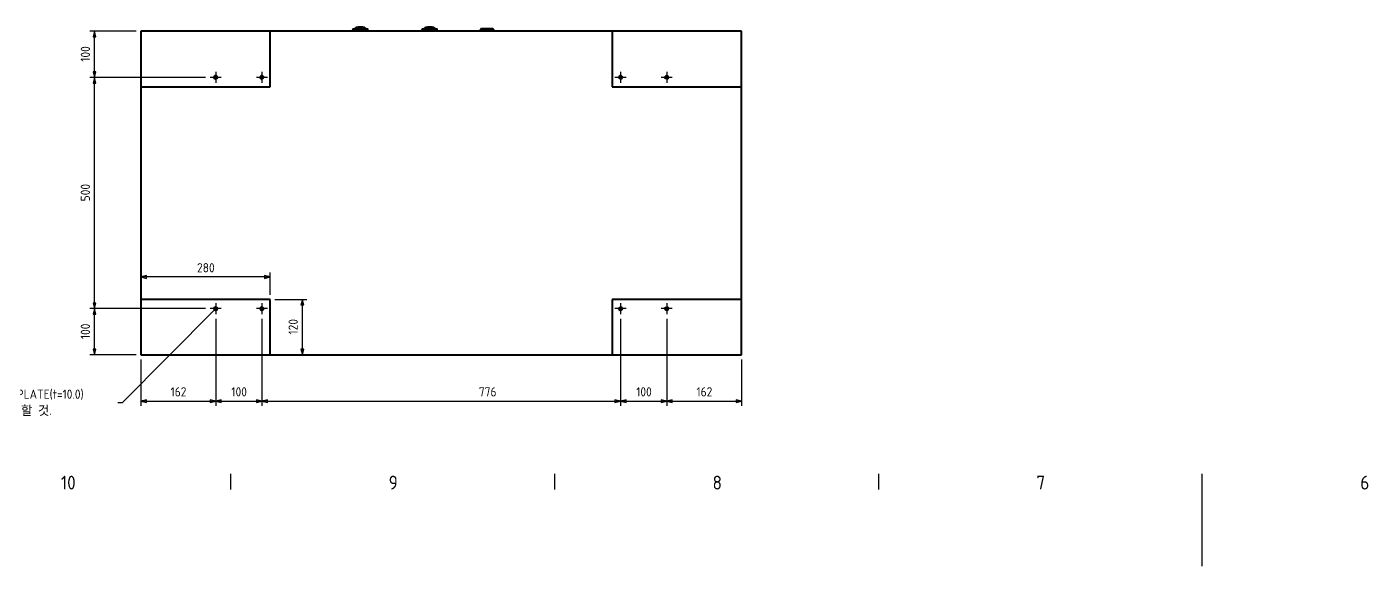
# Model space of a CAD drawing. Header units: millimetres. Extents: x 0 to 8410, y 0 to 5940.
# Drawn here: x 1661 to 4564, y 0 to 1167 of the extents above; entities that cross this region are included whole.
import ezdxf

# ---------------------------------------------------------------- set-up
doc = ezdxf.new("R2010")
doc.units = ezdxf.units.MM
doc.header["$LTSCALE"] = 10
doc.linetypes.add('CHAIN', pattern=[0.3543, 0.2362, -0.0295, 0.0591, -0.0295])
doc.layers.get('0').update_dxf_attribs({"color": 3, "lineweight": 25})
for name, color, linetype, lineweight in [('가시적인 것(ISO)', 3, 'Continuous', 40), ('가시적인 좁은 것(ISO)', 3, 'Continuous', 35), ('경계(ISO)', 7, 'Continuous', 25), ('기호(ISO)', 5, 'Continuous', 25), ('중심 표식(ISO)', 1, 'Continuous', 25), ('치수(ISO)', 2, 'Continuous', 25)]:
    doc.layers.add(name, color=color, linetype=linetype, lineweight=lineweight)
doc.styles.add('문자 텍스트_PSTEK_POSCO', font='isocp.shx')
doc.styles.add('치수 텍스트_PSTEK_POSCO', font='isocp.shx')
doc.dimstyles.new('치수_PSTEK_POSCO', dxfattribs={"dimscale": 10, "dimtxt": 2, "dimasz": 1.2, "dimexe": 1, "dimexo": 1, "dimgap": 1, "dimtad": 1, "dimrnd": 1e-08, "dimdsep": 46, "dimtxsty": '치수 텍스트_PSTEK_POSCO', "dimblk": 'Filled-2', "dimcen": 0.09, "dimdle": 10, "dimclrd": 7, "dimclre": 7, "dimclrt": 2, "dimadec": 1, "dimazin": 2, "dimtfac": 1, "dimtmove": 0, "dimatfit": 3, "dimfxl": 0, "dimtolj": 1, "dimlwd": -1, "dimlwe": -1, "dimarcsym": 0})
doc.dimstyles.new('치수_PSTEK_POSCO$7', dxfattribs={"dimscale": 10, "dimtxt": 2, "dimasz": 1, "dimexe": 1, "dimexo": 1, "dimgap": 1, "dimtad": 1, "dimrnd": 1e-08, "dimdsep": 46, "dimtxsty": '치수 텍스트_PSTEK_POSCO', "dimblk": 'Filled-2', "dimcen": 0.09, "dimdle": 10, "dimclrd": 7, "dimclre": 7, "dimclrt": 2, "dimadec": 1, "dimazin": 2, "dimtfac": 1, "dimtmove": 0, "dimatfit": 3, "dimfxl": 0, "dimtolj": 1, "dimlwd": -1, "dimlwe": -1, "dimarcsym": 0})

# ---------------------------------------------------------------- blocks, each defined once
blk = doc.blocks.new('경계 Default Border')
at = {"layer": '경계(ISO)'}
for p, q in [((210.25, 20), (210.25, 16.6)), ((280.33, 20), (280.33, 16.6)), ((350.42, 20), (350.42, 16.6))]:
    blk.add_line(p, q, dxfattribs=at)
at = {"layer": '경계(ISO)', "flags": 128}
blk.add_lwpolyline([(420.5, 0), (420.5, 20)], dxfattribs=at)
at = {"layer": '경계(ISO)', "color": 2, "char_height": 3, "attachment_point": 7, "style": '문자 텍스트_PSTEK_POSCO'}
for s, insert in [('10', (173.53, 16.57)), ('9', (244.44, 16.57)), ('8', (314.52, 16.57)), ('7', (384.6, 16.59)), ('6', (454.69, 16.57))]:
    blk.add_mtext(s, dxfattribs=dict(at, insert=insert))
blk = doc.blocks.new('Filled-2')
at = {"color": 0}
for p, q in [((0, 0), (-1, 0.25)), ((-1, 0.25), (-1, -0.25)), ((-1, 0), (0, 0)), ((-1, -0.25), (0, 0))]:
    blk.add_line(p, q, dxfattribs=at)
at = {"color": 0, "flags": 128}
blk.add_lwpolyline([(-1, -0.25), (0, 0)], dxfattribs=at)
at = {"color": 0}
blk.add_solid([(-1, -0.25), (0, 0), (-1, 0.25), (-1, -0.25)], dxfattribs=at)
blk = doc.blocks.new('*D38')
at = {"layer": 'Defpoints', "color": 0}
for p in [(2070.1, 545.1), (1908.1, 457.1), (2070.1, 357.1)]:
    blk.add_point(p, dxfattribs=at)
at = {"layer": '치수(ISO)', "color": 7}
for p, q in [((2070.1, 535.1), (2070.1, 347.1)), ((1908.1, 447.1), (1908.1, 347.1)), ((1920.1, 357.1), (2058.1, 357.1))]:
    blk.add_line(p, q, dxfattribs=at)
at = {"layer": '치수(ISO)', "color": 7, "xscale": 12.00000047683716, "yscale": 12.00000047683716, "zscale": 12.00000047683716, "rotation": 180}
blk.add_blockref('Filled-2', (1908.1, 357.1), dxfattribs=at)
at = {"layer": '치수(ISO)', "color": 7, "xscale": 12.00000047683716, "yscale": 12.00000047683716, "zscale": 12.00000047683716}
blk.add_blockref('Filled-2', (2070.1, 357.1), dxfattribs=at)
at = {"layer": '치수(ISO)', "color": 2, "insert": (1972.5, 377.1), "char_height": 20, "attachment_point": 4, "style": '치수 텍스트_PSTEK_POSCO'}
blk.add_mtext('\\A1;162', dxfattribs=at)
blk = doc.blocks.new('*D39')
at = {"layer": 'Defpoints', "color": 0}
for p in [(2070.1, 545.1), (2170.1, 545.1), (2170.1, 357.1)]:
    blk.add_point(p, dxfattribs=at)
at = {"layer": '치수(ISO)', "color": 7}
for p, q in [((2070.1, 535.1), (2070.1, 347.1)), ((2170.1, 535.1), (2170.1, 347.1)), ((2082.1, 357.1), (2158.1, 357.1))]:
    blk.add_line(p, q, dxfattribs=at)
at = {"layer": '치수(ISO)', "color": 7, "xscale": 12.00000047683716, "yscale": 12.00000047683716, "zscale": 12.00000047683716, "rotation": 180}
blk.add_blockref('Filled-2', (2070.1, 357.1), dxfattribs=at)
at = {"layer": '치수(ISO)', "color": 7, "xscale": 12.00000047683716, "yscale": 12.00000047683716, "zscale": 12.00000047683716}
blk.add_blockref('Filled-2', (2170.1, 357.1), dxfattribs=at)
at = {"layer": '치수(ISO)', "color": 2, "insert": (2104.1, 377.1), "char_height": 20, "attachment_point": 4, "style": '치수 텍스트_PSTEK_POSCO'}
blk.add_mtext('\\A1;100', dxfattribs=at)
blk = doc.blocks.new('*D40')
at = {"layer": 'Defpoints', "color": 0}
for p in [(2170.1, 545.1), (2946.1, 545.1), (2946.1, 357.1)]:
    blk.add_point(p, dxfattribs=at)
at = {"layer": '치수(ISO)', "color": 7}
for p, q in [((2170.1, 535.1), (2170.1, 347.1)), ((2946.1, 535.1), (2946.1, 347.1)), ((2182.1, 357.1), (2934.1, 357.1))]:
    blk.add_line(p, q, dxfattribs=at)
at = {"layer": '치수(ISO)', "color": 7, "xscale": 12.00000047683716, "yscale": 12.00000047683716, "zscale": 12.00000047683716, "rotation": 180}
blk.add_blockref('Filled-2', (2170.1, 357.1), dxfattribs=at)
at = {"layer": '치수(ISO)', "color": 7, "xscale": 12.00000047683716, "yscale": 12.00000047683716, "zscale": 12.00000047683716}
blk.add_blockref('Filled-2', (2946.1, 357.1), dxfattribs=at)
at = {"layer": '치수(ISO)', "color": 2, "insert": (2639.6, 377.1), "char_height": 20, "attachment_point": 4, "style": '치수 텍스트_PSTEK_POSCO'}
blk.add_mtext('\\A1;776', dxfattribs=at)
blk = doc.blocks.new('*D41')
at = {"layer": 'Defpoints', "color": 0}
for p in [(2946.1, 545.1), (3046.1, 545.1), (3046.1, 357.1)]:
    blk.add_point(p, dxfattribs=at)
at = {"layer": '치수(ISO)', "color": 7}
for p, q in [((2946.1, 535.1), (2946.1, 347.1)), ((3046.1, 535.1), (3046.1, 347.1)), ((2958.1, 357.1), (3034.1, 357.1))]:
    blk.add_line(p, q, dxfattribs=at)
at = {"layer": '치수(ISO)', "color": 7, "xscale": 12.00000047683716, "yscale": 12.00000047683716, "zscale": 12.00000047683716, "rotation": 180}
blk.add_blockref('Filled-2', (2946.1, 357.1), dxfattribs=at)
at = {"layer": '치수(ISO)', "color": 7, "xscale": 12.00000047683716, "yscale": 12.00000047683716, "zscale": 12.00000047683716}
blk.add_blockref('Filled-2', (3046.1, 357.1), dxfattribs=at)
at = {"layer": '치수(ISO)', "color": 2, "insert": (2980.1, 377.1), "char_height": 20, "attachment_point": 4, "style": '치수 텍스트_PSTEK_POSCO'}
blk.add_mtext('\\A1;100', dxfattribs=at)
blk = doc.blocks.new('*D42')
at = {"layer": 'Defpoints', "color": 0}
for p in [(3046.1, 545.1), (3208.1, 457.1), (3208.1, 357.1)]:
    blk.add_point(p, dxfattribs=at)
at = {"layer": '치수(ISO)', "color": 7}
for p, q in [((3046.1, 535.1), (3046.1, 347.1)), ((3208.1, 447.1), (3208.1, 347.1)), ((3058.1, 357.1), (3196.1, 357.1))]:
    blk.add_line(p, q, dxfattribs=at)
at = {"layer": '치수(ISO)', "color": 7, "xscale": 12.00000047683716, "yscale": 12.00000047683716, "zscale": 12.00000047683716, "rotation": 180}
blk.add_blockref('Filled-2', (3046.1, 357.1), dxfattribs=at)
at = {"layer": '치수(ISO)', "color": 7, "xscale": 12.00000047683716, "yscale": 12.00000047683716, "zscale": 12.00000047683716}
blk.add_blockref('Filled-2', (3208.1, 357.1), dxfattribs=at)
at = {"layer": '치수(ISO)', "color": 2, "insert": (3110.5, 377.1), "char_height": 20, "attachment_point": 4, "style": '치수 텍스트_PSTEK_POSCO'}
blk.add_mtext('\\A1;162', dxfattribs=at)
blk = doc.blocks.new('*D43')
at = {"layer": 'Defpoints', "color": 0}
for p in [(1808.1, 557.1), (2058.1, 557.1), (1908.1, 457.1)]:
    blk.add_point(p, dxfattribs=at)
at = {"layer": '치수(ISO)', "color": 7}
for p, q in [((2048.1, 557.1), (1798.1, 557.1)), ((1808.1, 469.1), (1808.1, 545.1)), ((1898.1, 457.1), (1798.1, 457.1))]:
    blk.add_line(p, q, dxfattribs=at)
at = {"layer": '치수(ISO)', "color": 7, "xscale": 12.00000047683716, "yscale": 12.00000047683716, "zscale": 12.00000047683716}
for p, rotation in [((1808.1, 557.1), 90), ((1808.1, 457.1), 270)]:
    blk.add_blockref('Filled-2', p, dxfattribs=dict(at, rotation=rotation))
at = {"layer": '치수(ISO)', "color": 2, "insert": (1788.1, 491.1), "char_height": 20, "attachment_point": 4, "rotation": 90, "style": '치수 텍스트_PSTEK_POSCO'}
blk.add_mtext('\\A1;100', dxfattribs=at)
blk = doc.blocks.new('*D44')
at = {"layer": 'Defpoints', "color": 0}
for p in [(1808.1, 1057.1), (2058.1, 1057.1), (2058.1, 557.1)]:
    blk.add_point(p, dxfattribs=at)
at = {"layer": '치수(ISO)', "color": 7}
for p, q in [((2048.1, 1057.1), (1798.1, 1057.1)), ((1808.1, 569.1), (1808.1, 1045.1)), ((2048.1, 557.1), (1798.1, 557.1))]:
    blk.add_line(p, q, dxfattribs=at)
at = {"layer": '치수(ISO)', "color": 7, "xscale": 12.00000047683716, "yscale": 12.00000047683716, "zscale": 12.00000047683716}
for p, rotation in [((1808.1, 1057.1), 90), ((1808.1, 557.1), 270)]:
    blk.add_blockref('Filled-2', p, dxfattribs=dict(at, rotation=rotation))
at = {"layer": '치수(ISO)', "color": 2, "insert": (1788.1, 789.1), "char_height": 20, "attachment_point": 4, "rotation": 90, "style": '치수 텍스트_PSTEK_POSCO'}
blk.add_mtext('\\A1;500', dxfattribs=at)
blk = doc.blocks.new('*D45')
at = {"layer": 'Defpoints', "color": 0}
for p in [(1808.1, 1157.1), (1908.1, 1157.1), (2058.1, 1057.1)]:
    blk.add_point(p, dxfattribs=at)
at = {"layer": '치수(ISO)', "color": 7}
for p, q in [((1898.1, 1157.1), (1798.1, 1157.1)), ((1808.1, 1069.1), (1808.1, 1145.1)), ((2048.1, 1057.1), (1798.1, 1057.1))]:
    blk.add_line(p, q, dxfattribs=at)
at = {"layer": '치수(ISO)', "color": 7, "xscale": 12.00000047683716, "yscale": 12.00000047683716, "zscale": 12.00000047683716}
for p, rotation in [((1808.1, 1157.1), 90), ((1808.1, 1057.1), 270)]:
    blk.add_blockref('Filled-2', p, dxfattribs=dict(at, rotation=rotation))
at = {"layer": '치수(ISO)', "color": 2, "insert": (1788.1, 1091.1), "char_height": 20, "attachment_point": 4, "rotation": 90, "style": '치수 텍스트_PSTEK_POSCO'}
blk.add_mtext('\\A1;100', dxfattribs=at)
blk = doc.blocks.new('*D139')
at = {"layer": 'Defpoints', "color": 0}
for p in [(2188.1, 577.1), (2257.7, 577.1), (2188.1, 457.1)]:
    blk.add_point(p, dxfattribs=at)
at = {"layer": '치수(ISO)', "color": 7}
for p, q in [((2198.1, 577.1), (2267.7, 577.1)), ((2257.7, 469.1), (2257.7, 565.1)), ((2198.1, 457.1), (2267.7, 457.1))]:
    blk.add_line(p, q, dxfattribs=at)
at = {"layer": '치수(ISO)', "color": 7, "xscale": 12.00000047683716, "yscale": 12.00000047683716, "zscale": 12.00000047683716}
for p, rotation in [((2257.7, 577.1), 90), ((2257.7, 457.1), 270)]:
    blk.add_blockref('Filled-2', p, dxfattribs=dict(at, rotation=rotation))
at = {"layer": '치수(ISO)', "color": 2, "insert": (2237.7, 501.1), "char_height": 20, "attachment_point": 4, "rotation": 90, "style": '치수 텍스트_PSTEK_POSCO'}
blk.add_mtext('\\A1;120', dxfattribs=at)
blk = doc.blocks.new('*D140')
at = {"layer": 'Defpoints', "color": 0}
for p in [(1908.1, 625.5), (1908.1, 577.1), (2188.1, 577.1)]:
    blk.add_point(p, dxfattribs=at)
at = {"layer": '치수(ISO)', "color": 7}
for p, q in [((1908.1, 587.1), (1908.1, 635.5)), ((2176.1, 625.5), (1920.1, 625.5)), ((2188.1, 587.1), (2188.1, 635.5))]:
    blk.add_line(p, q, dxfattribs=at)
at = {"layer": '치수(ISO)', "color": 7, "xscale": 12.00000047683716, "yscale": 12.00000047683716, "zscale": 12.00000047683716, "rotation": 180}
blk.add_blockref('Filled-2', (1908.1, 625.5), dxfattribs=at)
at = {"layer": '치수(ISO)', "color": 7, "xscale": 12.00000047683716, "yscale": 12.00000047683716, "zscale": 12.00000047683716}
blk.add_blockref('Filled-2', (2188.1, 625.5), dxfattribs=at)
at = {"layer": '치수(ISO)', "color": 2, "insert": (2029.8, 645.5), "char_height": 20, "attachment_point": 4, "style": '치수 텍스트_PSTEK_POSCO'}
blk.add_mtext('\\A1;280', dxfattribs=at)

msp = doc.modelspace()

# ---------------------------------------------------------------- linework, layer by layer
at = {"layer": '가시적인 것(ISO)'}
for p, q in [((2397.6871, 1161.825), (2368.5343, 1161.825)), ((2372.7783, 1161.825), (2372.845, 1163.7354)), ((2393.4431, 1161.825), (2393.3764, 1163.7354)), ((2547.6871, 1161.825), (2518.5343, 1161.825)), ((2522.7783, 1161.825), (2522.845, 1163.7354)), ((2543.4431, 1161.825), (2543.3764, 1163.7354)), ((2645.1107, 1163.025), (2642.3607, 1158.625)), ((2645.1107, 1163.025), (2669.6107, 1163.025)), ((2669.6107, 1163.025), (2672.3607, 1158.625)), ((1908.1107, 1157.125), (1908.1107, 1037.125)), ((2188.1107, 1157.125), (1908.1107, 1157.125)), ((2928.1107, 1157.125), (2188.1107, 1157.125)), ((2188.1107, 1037.125), (2188.1107, 1157.125)), ((2366.5107, 1157.125), (2366.5344, 1159.8425)), ((2399.7107, 1157.125), (2399.687, 1159.8425)), ((2516.5107, 1157.125), (2516.5344, 1159.8425)), ((2549.7107, 1157.125), (2549.687, 1159.8425)), ((2672.3607, 1158.625), (2642.3607, 1158.625)), ((2642.3607, 1157.125), (2642.3607, 1158.625)), ((2672.3607, 1157.125), (2672.3607, 1158.625)), ((3208.1107, 1157.125), (2928.1107, 1157.125)), ((2928.1107, 1157.125), (2928.1107, 1037.125)), ((3208.1107, 1037.125), (3208.1107, 1157.125)), ((1908.1107, 1037.125), (1908.1107, 577.125)), ((1908.1107, 1037.125), (2188.1107, 1037.125)), ((2928.1107, 1037.125), (3208.1107, 1037.125)), ((3208.1107, 577.125), (3208.1107, 1037.125)), ((2188.1107, 577.125), (1908.1107, 577.125)), ((1908.1107, 577.125), (1908.1107, 457.125)), ((2188.1107, 457.125), (2188.1107, 577.125)), ((2928.1107, 577.125), (2928.1107, 457.125)), ((3208.1107, 577.125), (2928.1107, 577.125)), ((3208.1107, 457.125), (3208.1107, 577.125)), ((1908.1107, 457.125), (2188.1107, 457.125)), ((2188.1107, 457.125), (2928.1107, 457.125)), ((2928.1107, 457.125), (3208.1107, 457.125))]:
    msp.add_line(p, q, dxfattribs=at)
for centre in [(2070.1107, 1057.125), (2170.1107, 1057.125), (2946.1107, 1057.125), (3046.1107, 1057.125), (2070.1107, 557.125), (2170.1107, 557.125), (2946.1107, 557.125), (3046.1107, 557.125)]:
    msp.add_circle(centre, 3.3235, dxfattribs=at)
for centre, start, end in [((2368.5343, 1159.825), 90, 179.5), ((2397.6871, 1159.825), 0.5, 90), ((2518.5343, 1159.825), 90, 179.5), ((2547.6871, 1159.825), 0.5, 90)]:
    msp.add_arc(centre, 2, start, end, dxfattribs=at)
for centre, major_axis, ratio, start_param, end_param in [((2392.4272, 1163.7062), (0.9485, -0.0481), 0.975679161, 0.083488141, 0.08350036), ((2542.4272, 1163.7062), (0.9485, -0.0475), 0.975681513, 0.082915605, 0.082927824)]:
    msp.add_ellipse(centre, major_axis=major_axis, ratio=ratio, start_param=start_param, end_param=end_param, dxfattribs=at)
for points in [[(2372.845, 1163.7354), (2372.8545, 1164.0071), (2372.9487, 1164.2704), (2373.2177, 1164.6888), (2373.3889, 1164.8523), (2373.9042, 1165.2355), (2374.2951, 1165.4165), (2375.4857, 1165.8347), (2376.4195, 1166.0445), (2378.4179, 1166.3428), (2379.4644, 1166.4469), (2381.5435, 1166.5663), (2382.5951, 1166.5901), (2384.6288, 1166.5675), (2385.6367, 1166.5225), (2387.5154, 1166.3717), (2388.4079, 1166.2638), (2390.0026, 1165.9934), (2390.7151, 1165.8273), (2391.9364, 1165.4252), (2392.4377, 1165.2001), (2392.9727, 1164.7088), (2393.0995, 1164.5596), (2393.3001, 1164.1918), (2393.3683, 1163.9659), (2393.3764, 1163.7355)], [(2522.845, 1163.7354), (2522.8545, 1164.0071), (2522.9487, 1164.2704), (2523.2177, 1164.6888), (2523.3889, 1164.8523), (2523.9042, 1165.2355), (2524.2951, 1165.4165), (2525.4857, 1165.8347), (2526.4195, 1166.0445), (2528.4179, 1166.3428), (2529.4644, 1166.4469), (2531.5435, 1166.5663), (2532.5951, 1166.5901), (2534.6288, 1166.5675), (2535.6367, 1166.5225), (2537.5154, 1166.3717), (2538.4079, 1166.2638), (2540.0026, 1165.9934), (2540.7151, 1165.8273), (2541.9364, 1165.4252), (2542.4377, 1165.2001), (2542.9727, 1164.7088), (2543.0995, 1164.5596), (2543.3001, 1164.1918), (2543.3683, 1163.9659), (2543.3764, 1163.7355)]]:
    msp.add_open_spline(points, degree=3, knots=[0, 0, 0, 0, 0.145153364, 0.145153364, 0.292907174, 0.292907174, 0.553748912, 0.553748912, 0.953377483, 0.953377483, 1.292003159, 1.292003159, 1.601140007, 1.601140007, 1.903005084, 1.903005084, 2.206277016, 2.206277016, 2.519417391, 2.519417391, 2.85972831, 2.85972831, 2.978026638, 2.978026638, 3.101149725, 3.101149725, 3.101149725, 3.101149725], dxfattribs=at)
at = {"layer": '가시적인 좁은 것(ISO)'}
for p, q in [((2399.687, 1159.8425), (2366.5344, 1159.8425)), ((2549.687, 1159.8425), (2516.5344, 1159.8425))]:
    msp.add_line(p, q, dxfattribs=at)
for centre, start, end in [((2070.1107, 1057.125), 350, 260), ((2170.1107, 1057.125), 350, 260), ((2946.1107, 1057.125), 280, 190), ((3046.1107, 1057.125), 280, 190), ((2070.1107, 557.125), 100, 10), ((2170.1107, 557.125), 100, 10), ((2946.1107, 557.125), 170, 80), ((3046.1107, 557.125), 170, 80)]:
    msp.add_arc(centre, 4, start, end, dxfattribs=at)
for points in [[(2372.845, 1163.7354), (2372.8462, 1163.7678), (2372.851, 1163.8001), (2372.8596, 1163.8324), (2372.8681, 1163.8647), (2372.8804, 1163.897), (2372.8963, 1163.9291), (2372.9122, 1163.9613), (2372.9319, 1163.9934), (2372.9552, 1164.0254), (2372.9785, 1164.0574), (2373.0054, 1164.0892), (2373.036, 1164.1209), (2373.0666, 1164.1527), (2373.1009, 1164.1842), (2373.1387, 1164.2156), (2373.1765, 1164.247), (2373.2179, 1164.2782), (2373.2628, 1164.3091), (2373.3078, 1164.3401), (2373.3562, 1164.3709), (2373.4082, 1164.4014), (2373.4601, 1164.4319), (2373.5155, 1164.4621), (2373.5743, 1164.4921), (2373.6331, 1164.5221), (2373.6954, 1164.5518), (2373.7609, 1164.5811), (2373.8264, 1164.6105), (2373.8953, 1164.6395), (2373.9674, 1164.6682), (2374.0395, 1164.6969), (2374.1149, 1164.7253), (2374.1934, 1164.7533), (2374.2719, 1164.7812), (2374.3535, 1164.8088), (2374.4382, 1164.836), (2374.5229, 1164.8632), (2374.6106, 1164.89), (2374.7013, 1164.9163), (2374.792, 1164.9427), (2374.8856, 1164.9686), (2374.9821, 1164.994), (2375.0785, 1165.0195), (2375.1778, 1165.0445), (2375.2798, 1165.0689), (2375.3818, 1165.0934), (2375.4866, 1165.1174), (2375.5939, 1165.1409), (2375.7012, 1165.1644), (2375.8111, 1165.1874), (2375.9235, 1165.2099), (2376.0359, 1165.2323), (2376.1507, 1165.2542), (2376.2679, 1165.2756), (2376.3851, 1165.2969), (2376.5046, 1165.3177), (2376.6263, 1165.338), (2376.7481, 1165.3582), (2376.872, 1165.3778), (2376.998, 1165.3969), (2377.124, 1165.4159), (2377.2521, 1165.4344), (2377.3821, 1165.4522), (2377.5121, 1165.47), (2377.644, 1165.4873), (2377.7778, 1165.5039), (2377.9115, 1165.5205), (2378.047, 1165.5364), (2378.1842, 1165.5518), (2378.3213, 1165.5671), (2378.4601, 1165.5818), (2378.6004, 1165.5958), (2378.7407, 1165.6098), (2378.8825, 1165.6232), (2379.0257, 1165.6359), (2379.1688, 1165.6486), (2379.3134, 1165.6606), (2379.4591, 1165.6719), (2379.6048, 1165.6833), (2379.7517, 1165.6939), (2379.8997, 1165.7039), (2380.0477, 1165.7139), (2380.1967, 1165.7231), (2380.3466, 1165.7317), (2380.4966, 1165.7403), (2380.6474, 1165.7482), (2380.799, 1165.7554), (2380.9506, 1165.7625), (2381.1029, 1165.769), (2381.2559, 1165.7748), (2381.4089, 1165.7805), (2381.5624, 1165.7856), (2381.7164, 1165.7899), (2381.8705, 1165.7942), (2382.0249, 1165.7979), (2382.1797, 1165.8007), (2382.3345, 1165.8036), (2382.4895, 1165.8058), (2382.6447, 1165.8073), (2382.8, 1165.8087), (2382.9553, 1165.8094), (2383.1107, 1165.8094), (2383.2661, 1165.8094), (2383.4214, 1165.8087), (2383.5767, 1165.8073), (2383.7319, 1165.8058), (2383.8869, 1165.8036), (2384.0417, 1165.8007), (2384.1965, 1165.7979), (2384.351, 1165.7942), (2384.505, 1165.7899), (2384.659, 1165.7856), (2384.8125, 1165.7805), (2384.9655, 1165.7748), (2385.1185, 1165.769), (2385.2708, 1165.7625), (2385.4224, 1165.7554), (2385.574, 1165.7482), (2385.7248, 1165.7403), (2385.8748, 1165.7317), (2386.0247, 1165.7231), (2386.1738, 1165.7139), (2386.3217, 1165.7039), (2386.4697, 1165.6939), (2386.6166, 1165.6833), (2386.7623, 1165.6719), (2386.908, 1165.6606), (2387.0526, 1165.6486), (2387.1957, 1165.6359), (2387.3389, 1165.6232), (2387.4807, 1165.6098), (2387.621, 1165.5958), (2387.7613, 1165.5818), (2387.9001, 1165.5671), (2388.0372, 1165.5518), (2388.1744, 1165.5364), (2388.3099, 1165.5205), (2388.4436, 1165.5039), (2388.5774, 1165.4873), (2388.7093, 1165.47), (2388.8393, 1165.4522), (2388.9693, 1165.4344), (2389.0974, 1165.4159), (2389.2234, 1165.3969), (2389.3494, 1165.3778), (2389.4733, 1165.3582), (2389.5951, 1165.3379), (2389.7168, 1165.3177), (2389.8363, 1165.2969), (2389.9535, 1165.2756), (2390.0707, 1165.2542), (2390.1855, 1165.2323), (2390.2979, 1165.2099), (2390.4103, 1165.1874), (2390.5202, 1165.1644), (2390.6275, 1165.1409), (2390.7349, 1165.1174), (2390.8396, 1165.0934), (2390.9416, 1165.0689), (2391.0436, 1165.0444), (2391.1429, 1165.0195), (2391.2393, 1164.994), (2391.3358, 1164.9686), (2391.4294, 1164.9427), (2391.5201, 1164.9163), (2391.6108, 1164.89), (2391.6985, 1164.8632), (2391.7832, 1164.836), (2391.8679, 1164.8088), (2391.9495, 1164.7812), (2392.028, 1164.7533), (2392.1065, 1164.7253), (2392.1819, 1164.6969), (2392.254, 1164.6682), (2392.3261, 1164.6395), (2392.395, 1164.6105), (2392.4605, 1164.5811), (2392.526, 1164.5518), (2392.5883, 1164.5221), (2392.6471, 1164.4921), (2392.7059, 1164.4621), (2392.7613, 1164.4319), (2392.8132, 1164.4014), (2392.8652, 1164.3709), (2392.9136, 1164.3401), (2392.9586, 1164.3091), (2393.0035, 1164.2782), (2393.0449, 1164.247), (2393.0827, 1164.2156), (2393.1205, 1164.1842), (2393.1548, 1164.1526), (2393.1854, 1164.1209), (2393.216, 1164.0892), (2393.2429, 1164.0574), (2393.2662, 1164.0254), (2393.2895, 1163.9934), (2393.3092, 1163.9613), (2393.3251, 1163.9291), (2393.341, 1163.897), (2393.3533, 1163.8647), (2393.3618, 1163.8324), (2393.3704, 1163.8001), (2393.3752, 1163.7678), (2393.3764, 1163.7354)], [(2522.845, 1163.7354), (2522.8462, 1163.7678), (2522.851, 1163.8001), (2522.8596, 1163.8324), (2522.8681, 1163.8647), (2522.8804, 1163.897), (2522.8963, 1163.9291), (2522.9122, 1163.9613), (2522.9319, 1163.9934), (2522.9552, 1164.0254), (2522.9785, 1164.0574), (2523.0054, 1164.0892), (2523.036, 1164.1209), (2523.0666, 1164.1527), (2523.1009, 1164.1842), (2523.1387, 1164.2156), (2523.1765, 1164.247), (2523.2179, 1164.2782), (2523.2628, 1164.3091), (2523.3078, 1164.3401), (2523.3562, 1164.3709), (2523.4082, 1164.4014), (2523.4601, 1164.4319), (2523.5155, 1164.4621), (2523.5743, 1164.4921), (2523.6331, 1164.5221), (2523.6954, 1164.5518), (2523.7609, 1164.5811), (2523.8264, 1164.6105), (2523.8953, 1164.6395), (2523.9674, 1164.6682), (2524.0395, 1164.6969), (2524.1149, 1164.7253), (2524.1934, 1164.7533), (2524.2719, 1164.7812), (2524.3535, 1164.8088), (2524.4382, 1164.836), (2524.5229, 1164.8632), (2524.6106, 1164.89), (2524.7013, 1164.9163), (2524.792, 1164.9427), (2524.8856, 1164.9686), (2524.9821, 1164.994), (2525.0785, 1165.0195), (2525.1778, 1165.0445), (2525.2798, 1165.0689), (2525.3818, 1165.0934), (2525.4866, 1165.1174), (2525.5939, 1165.1409), (2525.7012, 1165.1644), (2525.8111, 1165.1874), (2525.9235, 1165.2099), (2526.0359, 1165.2323), (2526.1507, 1165.2542), (2526.2679, 1165.2756), (2526.3851, 1165.2969), (2526.5046, 1165.3177), (2526.6263, 1165.338), (2526.7481, 1165.3582), (2526.872, 1165.3778), (2526.998, 1165.3969), (2527.124, 1165.4159), (2527.2521, 1165.4344), (2527.3821, 1165.4522), (2527.5121, 1165.47), (2527.644, 1165.4873), (2527.7778, 1165.5039), (2527.9115, 1165.5205), (2528.047, 1165.5364), (2528.1842, 1165.5518), (2528.3213, 1165.5671), (2528.4601, 1165.5818), (2528.6004, 1165.5958), (2528.7407, 1165.6098), (2528.8825, 1165.6232), (2529.0257, 1165.6359), (2529.1688, 1165.6486), (2529.3134, 1165.6606), (2529.4591, 1165.6719), (2529.6048, 1165.6833), (2529.7517, 1165.6939), (2529.8997, 1165.7039), (2530.0477, 1165.7139), (2530.1967, 1165.7231), (2530.3466, 1165.7317), (2530.4966, 1165.7403), (2530.6474, 1165.7482), (2530.799, 1165.7554), (2530.9506, 1165.7625), (2531.1029, 1165.769), (2531.2559, 1165.7748), (2531.4089, 1165.7805), (2531.5624, 1165.7856), (2531.7164, 1165.7899), (2531.8705, 1165.7942), (2532.0249, 1165.7979), (2532.1797, 1165.8007), (2532.3345, 1165.8036), (2532.4895, 1165.8058), (2532.6447, 1165.8073), (2532.8, 1165.8087), (2532.9553, 1165.8094), (2533.1107, 1165.8094), (2533.2661, 1165.8094), (2533.4214, 1165.8087), (2533.5767, 1165.8073), (2533.7319, 1165.8058), (2533.8869, 1165.8036), (2534.0417, 1165.8007), (2534.1965, 1165.7979), (2534.351, 1165.7942), (2534.505, 1165.7899), (2534.659, 1165.7856), (2534.8125, 1165.7805), (2534.9655, 1165.7748), (2535.1185, 1165.769), (2535.2708, 1165.7625), (2535.4224, 1165.7554), (2535.574, 1165.7482), (2535.7248, 1165.7403), (2535.8748, 1165.7317), (2536.0247, 1165.7231), (2536.1738, 1165.7139), (2536.3217, 1165.7039), (2536.4697, 1165.6939), (2536.6166, 1165.6833), (2536.7623, 1165.6719), (2536.908, 1165.6606), (2537.0526, 1165.6486), (2537.1957, 1165.6359), (2537.3389, 1165.6232), (2537.4807, 1165.6098), (2537.621, 1165.5958), (2537.7613, 1165.5818), (2537.9001, 1165.5671), (2538.0372, 1165.5518), (2538.1744, 1165.5364), (2538.3099, 1165.5205), (2538.4436, 1165.5039), (2538.5774, 1165.4873), (2538.7093, 1165.47), (2538.8393, 1165.4522), (2538.9693, 1165.4344), (2539.0974, 1165.4159), (2539.2234, 1165.3969), (2539.3494, 1165.3778), (2539.4733, 1165.3582), (2539.5951, 1165.3379), (2539.7168, 1165.3177), (2539.8363, 1165.2969), (2539.9535, 1165.2756), (2540.0707, 1165.2542), (2540.1855, 1165.2323), (2540.2979, 1165.2099), (2540.4103, 1165.1874), (2540.5202, 1165.1644), (2540.6275, 1165.1409), (2540.7349, 1165.1174), (2540.8396, 1165.0934), (2540.9416, 1165.0689), (2541.0436, 1165.0444), (2541.1429, 1165.0195), (2541.2393, 1164.994), (2541.3358, 1164.9686), (2541.4294, 1164.9427), (2541.5201, 1164.9163), (2541.6108, 1164.89), (2541.6985, 1164.8632), (2541.7832, 1164.836), (2541.8679, 1164.8088), (2541.9495, 1164.7812), (2542.028, 1164.7533), (2542.1065, 1164.7253), (2542.1819, 1164.6969), (2542.254, 1164.6682), (2542.3261, 1164.6395), (2542.395, 1164.6105), (2542.4605, 1164.5811), (2542.526, 1164.5518), (2542.5883, 1164.5221), (2542.6471, 1164.4921), (2542.7059, 1164.4621), (2542.7613, 1164.4319), (2542.8132, 1164.4014), (2542.8652, 1164.3709), (2542.9136, 1164.3401), (2542.9586, 1164.3091), (2543.0035, 1164.2782), (2543.0449, 1164.247), (2543.0827, 1164.2156), (2543.1205, 1164.1842), (2543.1548, 1164.1526), (2543.1854, 1164.1209), (2543.216, 1164.0892), (2543.2429, 1164.0574), (2543.2662, 1164.0254), (2543.2895, 1163.9934), (2543.3092, 1163.9613), (2543.3251, 1163.9291), (2543.341, 1163.897), (2543.3533, 1163.8647), (2543.3618, 1163.8324), (2543.3704, 1163.8001), (2543.3752, 1163.7678), (2543.3764, 1163.7354)]]:
    msp.add_open_spline(points, degree=3, knots=[0, 0, 0, 0, 0.0147058824, 0.0147058824, 0.0147058824, 0.0294117647, 0.0294117647, 0.0294117647, 0.0441176471, 0.0441176471, 0.0441176471, 0.0588235294, 0.0588235294, 0.0588235294, 0.0735294118, 0.0735294118, 0.0735294118, 0.0882352941, 0.0882352941, 0.0882352941, 0.1029411765, 0.1029411765, 0.1029411765, 0.1176470588, 0.1176470588, 0.1176470588, 0.1323529412, 0.1323529412, 0.1323529412, 0.1470588235, 0.1470588235, 0.1470588235, 0.1617647059, 0.1617647059, 0.1617647059, 0.1764705882, 0.1764705882, 0.1764705882, 0.1911764706, 0.1911764706, 0.1911764706, 0.2058823529, 0.2058823529, 0.2058823529, 0.2205882353, 0.2205882353, 0.2205882353, 0.2352941176, 0.2352941176, 0.2352941176, 0.25, 0.25, 0.25, 0.2647058824, 0.2647058824, 0.2647058824, 0.2794117647, 0.2794117647, 0.2794117647, 0.2941176471, 0.2941176471, 0.2941176471, 0.3088235294, 0.3088235294, 0.3088235294, 0.3235294118, 0.3235294118, 0.3235294118, 0.3382352941, 0.3382352941, 0.3382352941, 0.3529411765, 0.3529411765, 0.3529411765, 0.3676470588, 0.3676470588, 0.3676470588, 0.3823529412, 0.3823529412, 0.3823529412, 0.3970588235, 0.3970588235, 0.3970588235, 0.4117647059, 0.4117647059, 0.4117647059, 0.4264705882, 0.4264705882, 0.4264705882, 0.4411764706, 0.4411764706, 0.4411764706, 0.4558823529, 0.4558823529, 0.4558823529, 0.4705882353, 0.4705882353, 0.4705882353, 0.4852941176, 0.4852941176, 0.4852941176, 0.5, 0.5, 0.5, 0.5147058824, 0.5147058824, 0.5147058824, 0.5294117647, 0.5294117647, 0.5294117647, 0.5441176471, 0.5441176471, 0.5441176471, 0.5588235294, 0.5588235294, 0.5588235294, 0.5735294118, 0.5735294118, 0.5735294118, 0.5882352941, 0.5882352941, 0.5882352941, 0.6029411765, 0.6029411765, 0.6029411765, 0.6176470588, 0.6176470588, 0.6176470588, 0.6323529412, 0.6323529412, 0.6323529412, 0.6470588235, 0.6470588235, 0.6470588235, 0.6617647059, 0.6617647059, 0.6617647059, 0.6764705882, 0.6764705882, 0.6764705882, 0.6911764706, 0.6911764706, 0.6911764706, 0.7058823529, 0.7058823529, 0.7058823529, 0.7205882353, 0.7205882353, 0.7205882353, 0.7352941176, 0.7352941176, 0.7352941176, 0.75, 0.75, 0.75, 0.7647058824, 0.7647058824, 0.7647058824, 0.7794117647, 0.7794117647, 0.7794117647, 0.7941176471, 0.7941176471, 0.7941176471, 0.8088235294, 0.8088235294, 0.8088235294, 0.8235294118, 0.8235294118, 0.8235294118, 0.8382352941, 0.8382352941, 0.8382352941, 0.8529411765, 0.8529411765, 0.8529411765, 0.8676470588, 0.8676470588, 0.8676470588, 0.8823529412, 0.8823529412, 0.8823529412, 0.8970588235, 0.8970588235, 0.8970588235, 0.9117647059, 0.9117647059, 0.9117647059, 0.9264705882, 0.9264705882, 0.9264705882, 0.9411764706, 0.9411764706, 0.9411764706, 0.9558823529, 0.9558823529, 0.9558823529, 0.9705882353, 0.9705882353, 0.9705882353, 0.9852941176, 0.9852941176, 0.9852941176, 0.9999997466, 0.9999997466, 0.9999997466, 0.9999997466], dxfattribs=at)
at = {"layer": '중심 표식(ISO)', "linetype": 'CHAIN', "ltscale": 2.666798}
for p, q in [((2082.1107, 1057.125), (2058.1107, 1057.125)), ((2070.1107, 1069.125), (2070.1107, 1045.125)), ((2182.1107, 1057.125), (2158.1107, 1057.125)), ((2170.1107, 1069.125), (2170.1107, 1045.125)), ((2958.1107, 1057.125), (2934.1107, 1057.125)), ((2946.1107, 1069.125), (2946.1107, 1045.125)), ((3058.1107, 1057.125), (3034.1107, 1057.125)), ((3046.1107, 1069.125), (3046.1107, 1045.125)), ((2082.1107, 557.125), (2058.1107, 557.125)), ((2070.1107, 569.125), (2070.1107, 545.125)), ((2182.1107, 557.125), (2158.1107, 557.125)), ((2170.1107, 569.125), (2170.1107, 545.125)), ((2958.1107, 557.125), (2934.1107, 557.125)), ((2946.1107, 569.125), (2946.1107, 545.125)), ((3058.1107, 557.125), (3034.1107, 557.125)), ((3046.1107, 569.125), (3046.1107, 545.125))]:
    msp.add_line(p, q, dxfattribs=at)

# ---------------------------------------------------------------- block references
at = {"xscale": 10, "yscale": 10, "zscale": 10}
msp.add_blockref('경계 Default Border', (0, 0), dxfattribs=at)

# ---------------------------------------------------------------- texts
at = {"layer": '기호(ISO)', "color": 2, "insert": (1488.8756, 353.4291), "char_height": 20, "width": 359.218127, "attachment_point": 4, "line_spacing_factor": 1.05, "style": '치수 텍스트_PSTEK_POSCO'}
msp.add_mtext('{M8x1.25 TAP PLATE(t=10.0)\\P조립 후 납품 할 것.}', dxfattribs=at)

# ---------------------------------------------------------------- dimensions: what is measured, and where the dimension line sits
at = {"layer": '치수(ISO)', "color": 7}
for base, p1, p2, angle, picture, middle in [((1808.1107, 1157.125), (2058.1107, 1057.125), (1908.1107, 1157.125), 90, '*D45', (1808.1107, 1107.125)), ((1808.1107, 1057.125), (2058.1107, 557.125), (2058.1107, 1057.125), 90, '*D44', (1808.1107, 807.125)), ((1908.1107, 625.5391), (2188.1107, 577.125), (1908.1107, 577.125), 180, '*D140', (2048.1107, 625.5391)), ((1808.1107, 557.125), (1908.1107, 457.125), (2058.1107, 557.125), 270, '*D43', (1808.1107, 507.125)), ((2257.6922, 577.125), (2188.1107, 457.125), (2188.1107, 577.125), 90, '*D139', (2257.6922, 517.125)), ((2070.1107, 357.125), (1908.1107, 457.125), (2070.1107, 545.125), 180, '*D38', (1989.1107, 357.125)), ((2170.1107, 357.125), (2070.1107, 545.125), (2170.1107, 545.125), 180, '*D39', (2120.1107, 357.125)), ((2946.1107, 357.125), (2170.1107, 545.125), (2946.1107, 545.125), 180, '*D40', (2658.1107, 357.125)), ((3046.1107, 357.125), (2946.1107, 545.125), (3046.1107, 545.125), 180, '*D41', (2996.1107, 357.125))]:
    dim = msp.add_linear_dim(base=base, p1=p1, p2=p2, angle=angle, dimstyle='치수_PSTEK_POSCO', override={"dimdec": 2, "dimtp": 0, "dimtm": 0, "dimtdec": 2, "dimtofl": 0, "dimatfit": 1}, dxfattribs=at)
    dim.commit()
    dim.dimension.update_dxf_attribs({"geometry": picture, "text_midpoint": middle, "dimtype": 160})
dim = msp.add_linear_dim(base=(3208.1107, 357.125), p1=(3046.1107, 545.125), p2=(3208.1107, 457.125), dimstyle='치수_PSTEK_POSCO', override={"dimdec": 2, "dimtp": 0, "dimtm": 0, "dimtdec": 2, "dimtofl": 0, "dimatfit": 1}, dxfattribs=at)
dim.commit()
dim.dimension.update_dxf_attribs({"geometry": '*D42', "text_midpoint": (3127.1107, 357.125), "dimtype": 160})

# ---------------------------------------------------------------- leaders
at = {"layer": '기호(ISO)', "color": 7, "annotation_type": 0, "has_hookline": 1, "hookline_direction": 1, "text_width": 313.9921}
msp.add_leader([(2067.2823, 554.2966), (1868.0938, 353.4291), (1858.0938, 353.4291)], dimstyle='치수_PSTEK_POSCO$7', override={"dimtad": 0}, dxfattribs=at)

doc.saveas('drawing.dxf')
